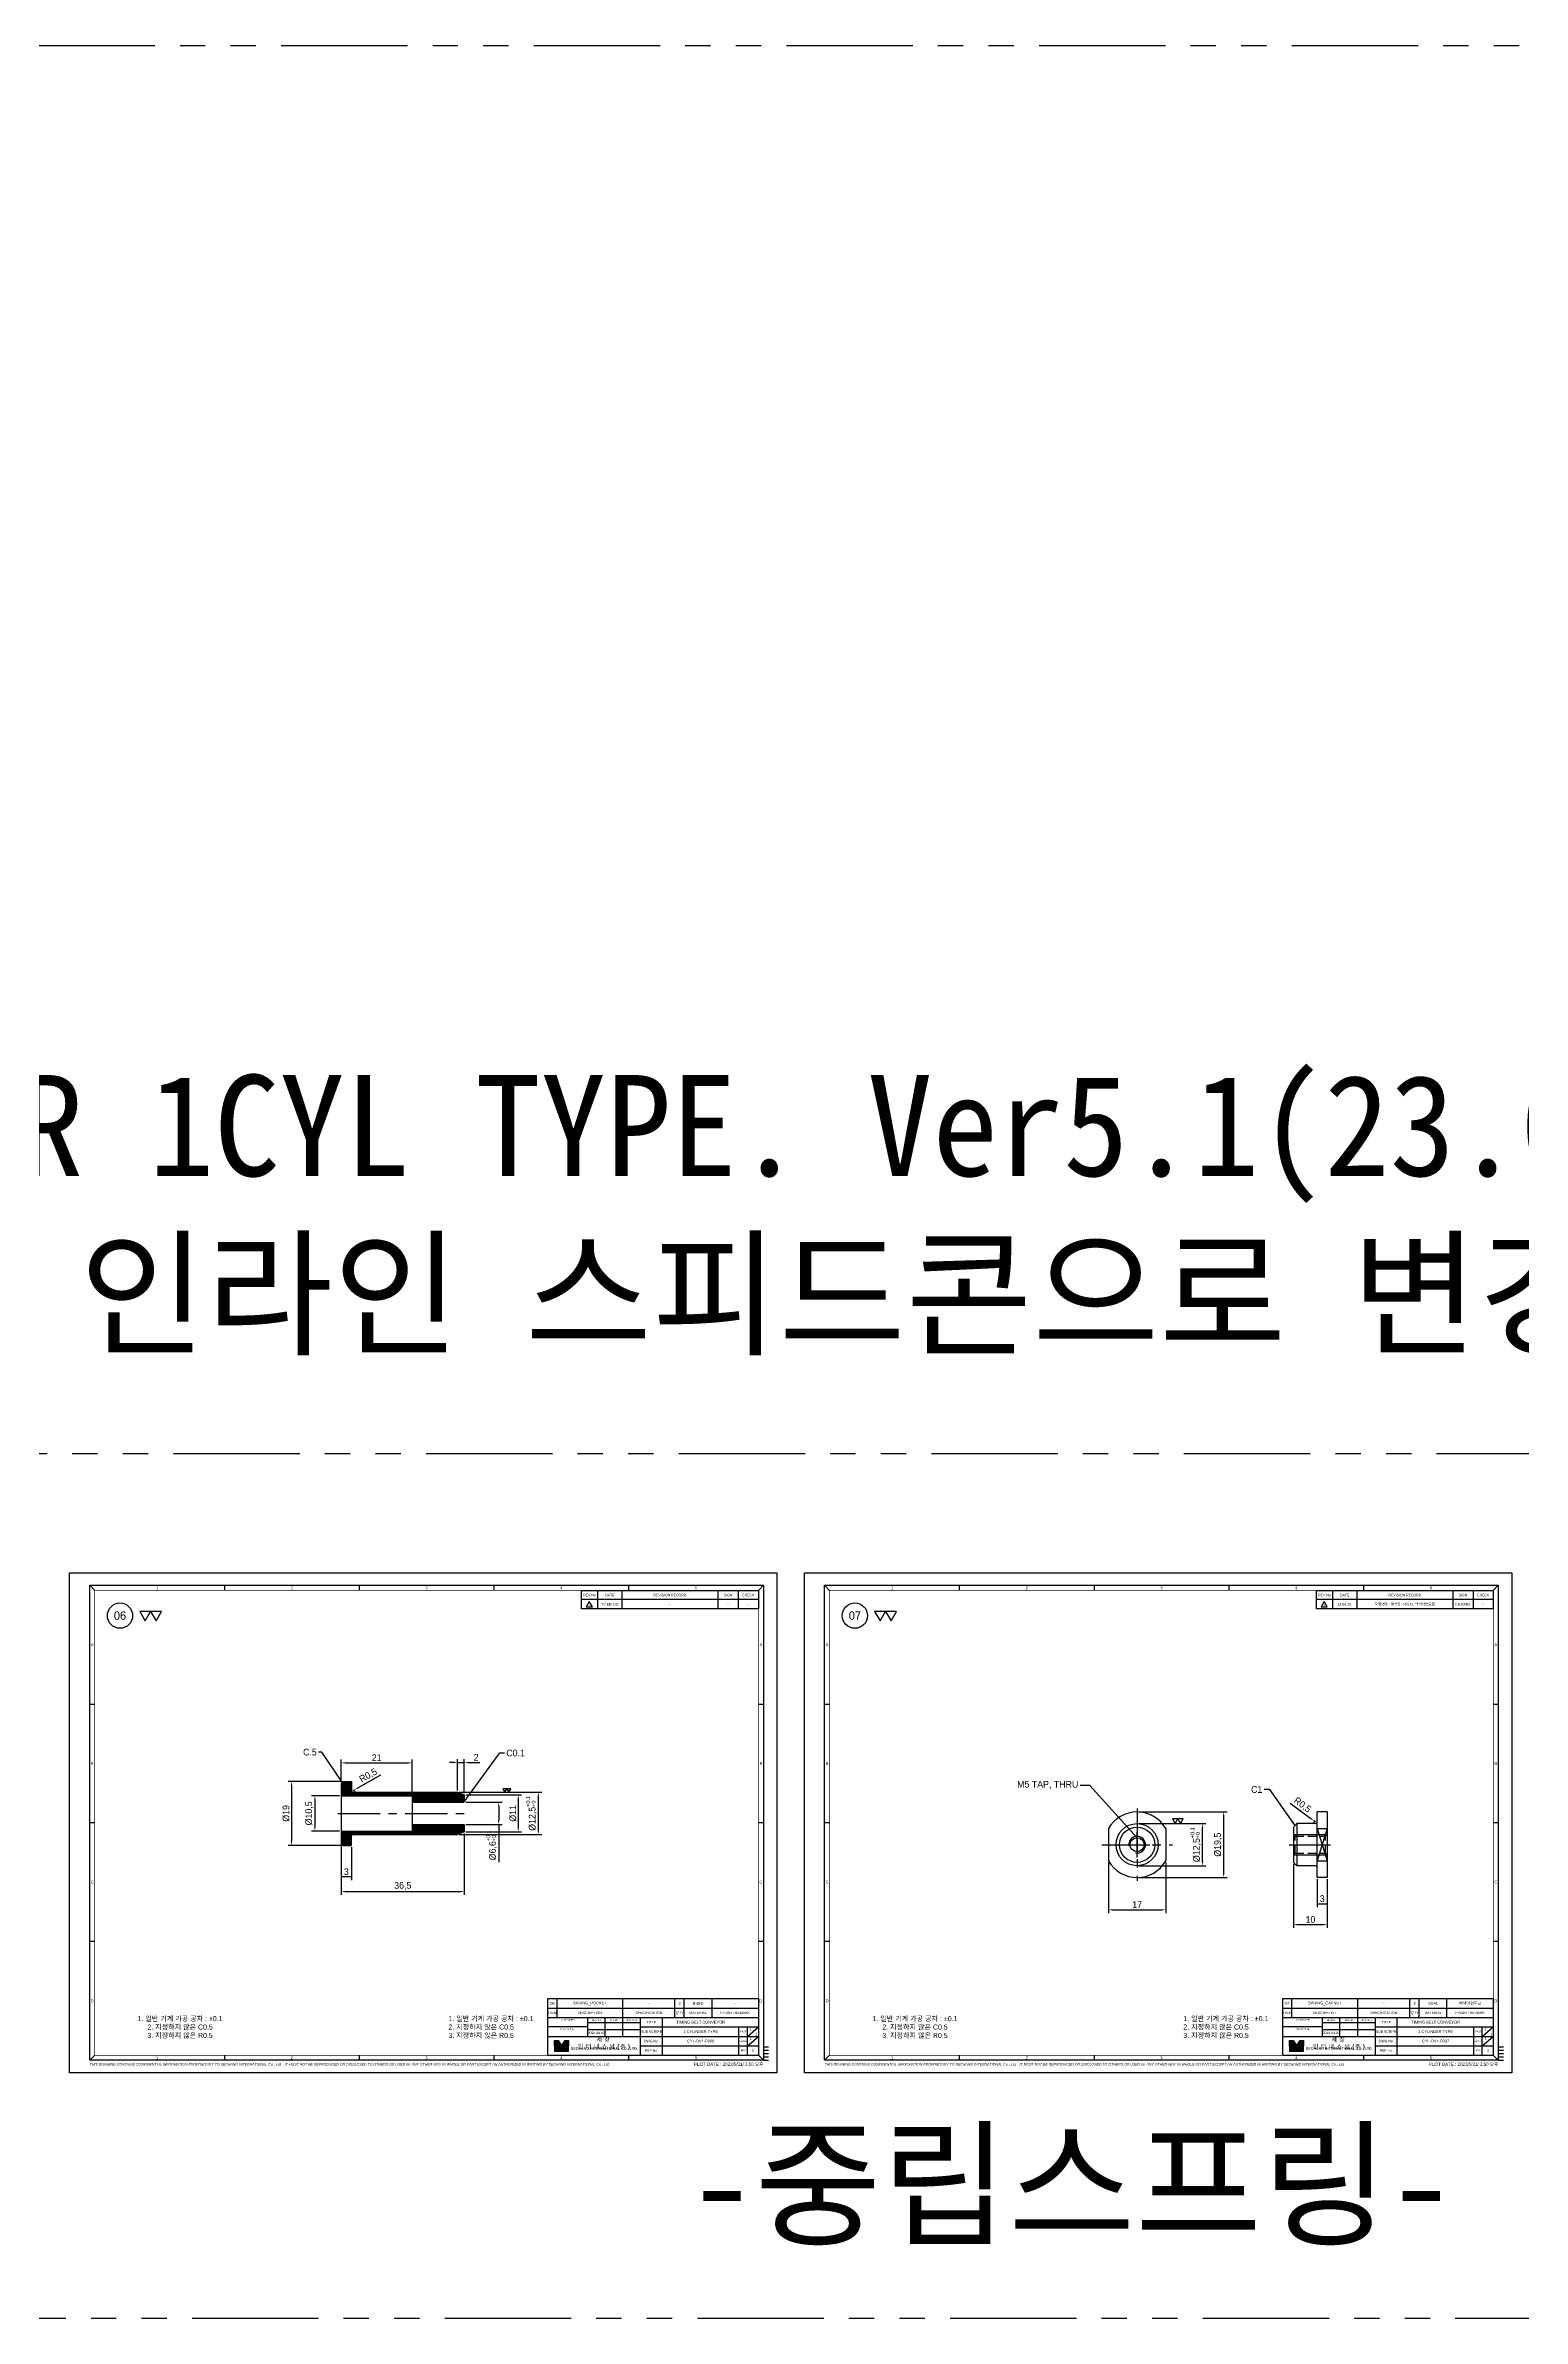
# Model space of a CAD drawing. Header units: inches. Extents: x 0 to 23821, y 0 to 11279.
# Drawn here: x 18630 to 19069, y 5892 to 6566 of the extents above; entities that cross this region are included whole.
import ezdxf
from ezdxf.enums import TextEntityAlignment as Align

# ---------------------------------------------------------------- set-up
doc = ezdxf.new("R2010")
doc.units = ezdxf.units.IN
doc.header["$LTSCALE"] = 10
doc.header["$MEASUREMENT"] = 0
for name, pattern in [('CENTER', [2, 1.25, -0.25, 0.25, -0.25]), ('HIDDEN', [0.375, 0.25, -0.125]), ('PHANTOM', [2.5, 1.25, -0.25, 0.25, -0.25, 0.25, -0.25])]:
    doc.linetypes.add(name, pattern=pattern)
doc.layers.get('Defpoints').update_dxf_attribs({"color": 8})
for name, color, linetype in [('11', 1, 'CENTER'), ('22', 2, 'HIDDEN'), ('66', 6, 'PHANTOM'), ('CENTER LINE', 1, 'CENTER'), ('HIDDEN LINE', 4, 'HIDDEN'), ('PHANTOM LINE', 6, 'PHANTOM'), ('T', 3, 'Continuous'), ('THIN LINE', 3, 'Continuous')]:
    doc.layers.add(name, color=color, linetype=linetype)
doc.styles.add('SCI', font='')
doc.styles.add('기본글씨', font='')
doc.styles.get('SCI').set_extended_font_data('Gulim')
doc.styles.get('기본글씨').set_extended_font_data('GulimChe')
doc.dimstyles.new('SCH', dxfattribs={"dimtxt": 2.5, "dimasz": 2, "dimexe": 1.25, "dimexo": 0.625, "dimtad": 1, "dimdec": 8, "dimtxsty": 'SCI', "dimcen": 2.5, "dimclrd": 4, "dimclre": 4, "dimclrt": 7, "dimadec": 8, "dimazin": 2, "dimtfac": 1, "dimtdec": 8, "dimtmove": 0, "dimatfit": 3, "dimfxl": 1, "dimarcsym": 0})

# ---------------------------------------------------------------- blocks, each defined once
blk = doc.blocks.new('A$C5b8731fd')
for p, q in [((0, 0), (-2.3, -3.9)), ((2.3, -3.9), (0, 0)), ((-2.3, -3.9), (2.3, -3.9))]:
    blk.add_line(p, q)
blk = doc.blocks.new('*U546')
at = {"color": 2}
for points in [[(0, 0), (1.5, 2.6), (-1.5, 2.6)], [(3, 0), (4.5, 2.6), (1.5, 2.6)]]:
    blk.add_lwpolyline(points, close=True, dxfattribs=at)
blk = doc.blocks.new('SECHANG TITLE')
h = blk.add_hatch(color=162)
h.dxf.hatch_style = 1
h.paths.add_polyline_path([(6.1, -25.1), (4.2, -25.1), (4.2, -27.9), (7.9, -27.9)])
h.paths.add_polyline_path([(12.1, -25.1), (10.2, -25.1), (8.3, -27.9), (12.1, -27.9)])
h.paths.add_polyline_path([(12.1, -28.1), (4.2, -28.1), (4.2, -30.9), (12.1, -30.9)])
at = {"color": 3}
for p, q in [((125, 0), (125, -33.6)), ((0, -5.6), (125, -5.6)), ((0, -33.6), (0, -5.6)), ((0, -11.2), (125, -11.2)), ((5.5, -11.2), (5.5, -5.6)), ((23.5, -11.2), (23.5, -22.4)), ((34, -22.4), (34, -11.2)), ((44.5, -22.4), (44.5, -5.6)), ((55, -33.6), (55, -11.2)), ((68, -33.6), (68, -11.2)), ((75.5, -11.2), (75.5, -5.6)), ((81, -11.2), (81, -5.6)), ((97.5, -11.2), (97.5, -5.6)), ((23.5, -16.8), (0, -16.8)), ((0, -22.4), (125, -22.4)), ((23.5, -14.2), (55, -14.2)), ((23.5, -18.3), (55, -18.3)), ((55, -16.8), (125, -16.8)), ((113.5, -33.6), (113.5, -16.8)), ((118.5, -22.4), (125, -16.8)), ((118.5, -33.6), (118.5, -16.8)), ((118.5, -28), (125, -22.4)), ((0, -33.6), (125, -33.6)), ((55, -28), (125, -28))]:
    blk.add_line(p, q, dxfattribs=at)
for p, q in [((4, -28), (4, -24.9)), ((4, -24.9), (6.2, -24.9)), ((4.2, -27.9), (4.2, -25.1)), ((4.2, -25.1), (6.1, -25.1)), ((6.1, -25.1), (7.9, -27.9)), ((6.2, -24.9), (8.1, -27.8)), ((10.1, -24.9), (8.1, -27.8)), ((10.2, -25.1), (8.3, -27.9)), ((10.1, -24.9), (12.3, -24.9)), ((10.2, -25.1), (12.1, -25.1)), ((12.1, -25.1), (12.1, -27.9)), ((12.3, -24.9), (12.3, -28)), ((4, -28), (4, -31.1)), ((4, -31.1), (12.3, -31.1)), ((7.9, -27.9), (4.2, -27.9)), ((12.1, -28.1), (4.2, -28.1)), ((4.2, -28.1), (4.2, -30.9)), ((4.2, -30.9), (12.1, -30.9)), ((12.1, -27.9), (8.3, -27.9)), ((12.1, -30.9), (12.1, -28.1)), ((12.3, -31.1), (12.3, -28))]:
    blk.add_line(p, q)
at = {"attachment_point": 5, "style": 'SCI'}
for s, insert, char_height, width in [('ITEM', (2.8, -8.4), 1.5, 5.5), (' CUSTOMER', (11.8, -12.6), 1, 23.5), ('DESCRIPTION', (25, -8.4), 1.5, 39), ('DESIGN', (28.8, -12.7), 1, 10.5), ('CHECK', (39.3, -12.7), 1, 10.5), ('APPROVE', (49.8, -12.7), 1, 10.5), ('SPECIFICATION', (60, -8.4), 1.5, 31), ('TITLE', (61.5, -14), 1.5, 13), ("Q'TY", (78.3, -8.4), 1.5, 5.5), ('MATERIAL', (89.2, -8.4), 1.5, 16.5), ('FINISH / REMARK', (111.2, -8.4), 1.5, 27.5), (' PROJECT No.', (11.8, -18.2), 1, 23.5), ('{\\fGulim|b1|i0|c129|p50;\\T1.45;세창 인터내쇼날(주)}', (33.6, -26.7), 2.5, 38.733), ('SUB SCRIPE', (61.5, -19.6), 1.5, 13), ('DWG No.', (61.5, -25.2), 1.5, 13), ('SCALE', (116, -25.2), 1, 5), (' PAGE', (116, -19.6), 1, 5), ('{\\fGulim|b1|i0|c129|p50;\\T1.05;SECHANG INTERNATIONAL CO., LTD.}', (33.6, -29.8), 1.5, 38.733), ('REF No.', (61.5, -30.8), 1.5, 13), ('REV', (116, -30.8), 1, 5)]:
    blk.add_mtext(s, dxfattribs=dict(at, insert=insert, char_height=char_height, width=width))
blk = doc.blocks.new('SECHANG REV')
at = {"color": 7}
blk.add_line((-52.5, 0), (-52.5, 5.5), dxfattribs=at)
blk.add_line((52.5, 0), (-52.5, 0))
at = {"color": 3}
for p, q in [((-43, 5.5), (-43, 0)), ((-28.5, 5.5), (-28.5, 0)), ((28.5, 5.5), (28.5, 0)), ((40.5, 5.5), (40.5, 0)), ((52.5, 5.5), (52.5, 0))]:
    blk.add_line(p, q, dxfattribs=at)
blk = doc.blocks.new('SECHANG A3')
at = {"color": 2}
for p, q in [((-198, 289.5), (-195, 286.5)), ((-118, 289.5), (-118, 286.5)), ((-38, 289.5), (-38, 286.5)), ((42, 289.5), (42, 286.5)), ((122, 289.5), (122, 286.5)), ((202, 289.5), (199, 286.5)), ((-195, 10.5), (-198, 7.5)), ((-118, 10.5), (-118, 7.5)), ((-38, 10.5), (-38, 7.5)), ((42, 10.5), (42, 7.5)), ((122, 10.5), (122, 7.5)), ((199, 10.5), (202, 7.5))]:
    blk.add_line(p, q, dxfattribs=at)
at = {"color": 3}
blk.add_line((94, 286.5), (199, 286.5), dxfattribs=at)
for p, q in [((-198, 219), (-195, 219)), ((199, 219), (202, 219)), ((-195, 148.5), (-198, 148.5)), ((202, 148.5), (199, 148.5)), ((-195, 78), (-198, 78)), ((202, 78), (199, 78)), ((202, 15.5), (205, 15.5))]:
    blk.add_line(p, q)
at = {"color": 1}
blk.add_lwpolyline([(-210, 297), (210, 297), (210, 0), (-210, 0)], close=True, dxfattribs=at)
at = {"color": 2}
blk.add_lwpolyline([(-198, 289.5), (202, 289.5), (202, 7.5), (-198, 7.5)], close=True, dxfattribs=at)
at = {"const_width": 0.4}
blk.add_lwpolyline([(-195, 286.5), (199, 286.5), (199, 10.5), (-195, 10.5)], close=True, dxfattribs=at)
at = {"layer": '11', "ltscale": 5}
blk.add_line((202, 11.5), (205, 11.5), dxfattribs=at)
at = {"layer": '22', "ltscale": 5}
blk.add_line((202, 13.5), (205, 13.5), dxfattribs=at)
at = {"layer": '66', "ltscale": 3}
blk.add_line((202, 9.5), (205, 9.5), dxfattribs=at)
at = {"layer": 'T'}
blk.add_line((202, 7.5), (205, 7.5), dxfattribs=at)
for name, p in [('SECHANG REV', (146.5, 281)), ('SECHANG TITLE', (74, 44.1))]:
    blk.add_blockref(name, p)
at = {"linetype": 'Continuous', "style": 'SCI'}
blk.add_text('PLOT DATE : 2023/5/31/ 3:50 오후', height=1.92, dxfattribs=at).set_placement((201.9, 4.2), align=Align.RIGHT)
at = {"color": 2, "style": 'SCI'}
for s, insert, char_height, width, attachment_point in [('1', (-158, 288), 1.7, 80, 5), ('2', (-78, 288), 1.7, 80, 5), ('3', (2, 288), 1.7, 80, 5), ('4', (82, 288), 1.7, 80, 5), ('5', (162, 288), 1.7, 80, 5), ('A', (-196.5, 254.3), 1.7, 3, 5), ('A', (200.5, 254.3), 1.7, 3, 5), ('B', (-196.5, 183.8), 1.7, 3, 5), ('B', (200.5, 183.8), 1.7, 3, 5), ('C', (-196.5, 113.3), 1.7, 3, 5), ('C', (200.5, 113.3), 1.7, 3, 5), ('D', (-196.5, 42.8), 1.7, 3, 5), ('D', (200.5, 42.8), 1.7, 3, 5), ('1. 일반 기계 가공 공차 : ±0.1\\P2. 지정하지 않은 C0.5\\P3. 지정하지 않은 R0.5', (15, 27.1), 3, 83.582, 4), ('TIMING BELT CONVEYOR', (164.8, 30.1), 1.7, 45.5, 5), ('2025.04.03', (102.8, 23.8), 1.5, 10.5, 5), ('\\pi1.42726;1', (195.8, 23.1), 1.5, 3.25, 4), ('1', (-158, 9), 1.7, 80, 5), ('2', (-78, 9), 1.7, 80, 5), ('3', (2, 9), 1.7, 80, 5), ('4', (82, 9), 1.7, 80, 5), ('5', (162, 9), 1.7, 80, 5)]:
    blk.add_mtext(s, dxfattribs=dict(at, insert=insert, char_height=char_height, width=width, attachment_point=attachment_point))
at = {"char_height": 1.5, "attachment_point": 5, "style": 'SCI'}
for s, insert, width in [('REV.No', (98.8, 283.7), 9.5), ('DATE', (110.8, 283.7), 14.5), ('REVISION RECORD', (146.5, 283.7), 57), ('SIGN', (181, 283.7), 12), ('CHECK', (193, 283.7), 12)]:
    blk.add_mtext(s, dxfattribs=dict(at, insert=insert, width=width))
at = {"color": 3, "insert": (-198, 5), "char_height": 1.5, "width": 400.024, "attachment_point": 4, "style": 'SCI'}
blk.add_mtext('{\\fArial|b0|i1|c0|p34;THIS DRAWING CONTAINS CONFIDENTIAL INFORMATION PROPRIETARY TO SECHANG INTERNATIONAL Co., Ltd.   IT MUST NOT BE REPRODUCED OR DISCLOSED TO OTHERS OR USED IN  ANY OTHER WAY IN WHOLE OR PART EXCEPT AN AUTHORIZED IN WRITING BY SECHANG INTERNATIONAL Co., Ltd.  }', dxfattribs=at)
blk = doc.blocks.new('A$C22515e4a')
at = {"color": 3}
for p, q in [((0, 0), (125, 0)), ((0, -5.6), (0, 0)), ((5.5, -5.6), (5.5, 0)), ((44.5, -5.6), (44.5, 0)), ((75.5, -5.6), (75.5, 0)), ((81, -5.6), (81, 0)), ((97.5, -5.6), (97.5, 0)), ((125, 0), (125, -5.6))]:
    blk.add_line(p, q, dxfattribs=at)
blk = doc.blocks.new('*D1540')
at = {"color": 4, "lineweight": -2, "transparency": 16777216}
for p, q in [((18752.88, 6047.76), (18777.36, 6047.76)), ((18776.36, 6046.56), (18776.36, 6036.46)), ((18752.88, 6035.26), (18777.36, 6035.26))]:
    blk.add_line(p, q, dxfattribs=at)
at = {"color": 4, "transparency": 16777216}
for points in [[(18776.16, 6046.56), (18776.56, 6046.56), (18776.36, 6047.76)], [(18776.16, 6036.46), (18776.56, 6036.46), (18776.36, 6035.26)]]:
    blk.add_solid(points, dxfattribs=at)
at = {"layer": 'Defpoints', "color": 0, "transparency": 16777216}
for p in [(18752.38, 6047.76), (18752.38, 6035.26), (18776.36, 6035.26)]:
    blk.add_point(p, dxfattribs=at)
at = {"color": 7, "transparency": 16777216, "insert": (18774.3, 6041.51), "char_height": 2, "attachment_point": 5, "rotation": 90, "style": 'SCI'}
blk.add_mtext('%%C12,5{\\H0.59x;\\S+0.1^ +0;}', dxfattribs=at)
blk = doc.blocks.new('*D1541')
at = {"color": 4, "lineweight": -2, "transparency": 16777216}
for p, q in [((18754.38, 6035.51), (18754.38, 6017.3)), ((18717.88, 6032.01), (18717.88, 6017.3)), ((18719.08, 6018.3), (18753.18, 6018.3))]:
    blk.add_line(p, q, dxfattribs=at)
at = {"color": 4, "transparency": 16777216}
for points in [[(18719.08, 6018.5), (18719.08, 6018.1), (18717.88, 6018.3)], [(18753.18, 6018.5), (18753.18, 6018.1), (18754.38, 6018.3)]]:
    blk.add_solid(points, dxfattribs=at)
at = {"layer": 'Defpoints', "color": 0, "transparency": 16777216}
for p in [(18754.38, 6036.01), (18717.88, 6032.51), (18754.38, 6018.3)]:
    blk.add_point(p, dxfattribs=at)
at = {"color": 7, "transparency": 16777216, "insert": (18736.13, 6019.95), "char_height": 2, "attachment_point": 5, "style": 'SCI'}
blk.add_mtext('36,5', dxfattribs=at)
blk = doc.blocks.new('*D1542')
at = {"color": 4, "lineweight": -2, "transparency": 16777216}
for p, q in [((18717.88, 6032.01), (18717.88, 6021.65)), ((18720.88, 6031.51), (18720.88, 6021.65)), ((18720.88, 6022.65), (18717.88, 6022.65))]:
    blk.add_line(p, q, dxfattribs=at)
at = {"layer": 'Defpoints', "color": 0, "transparency": 16777216}
for p in [(18717.88, 6032.51), (18720.88, 6032.01), (18717.88, 6022.65)]:
    blk.add_point(p, dxfattribs=at)
at = {"color": 7, "transparency": 16777216, "insert": (18719.38, 6024.18), "char_height": 2, "attachment_point": 5, "style": 'SCI'}
blk.add_mtext('3', dxfattribs=at)
blk = doc.blocks.new('*D1543')
at = {"color": 4, "lineweight": -2, "transparency": 16777216}
for p, q in [((18717.88, 6051.01), (18717.88, 6057.5)), ((18719.08, 6056.5), (18737.68, 6056.5)), ((18738.88, 6046.76), (18738.88, 6057.5))]:
    blk.add_line(p, q, dxfattribs=at)
at = {"color": 4, "transparency": 16777216}
for points in [[(18719.08, 6056.7), (18719.08, 6056.3), (18717.88, 6056.5)], [(18737.68, 6056.7), (18737.68, 6056.3), (18738.88, 6056.5)]]:
    blk.add_solid(points, dxfattribs=at)
at = {"layer": 'Defpoints', "color": 0, "transparency": 16777216}
for p in [(18738.88, 6056.5), (18717.88, 6050.51), (18738.88, 6046.26)]:
    blk.add_point(p, dxfattribs=at)
at = {"color": 7, "transparency": 16777216, "insert": (18728.38, 6058.03), "char_height": 2, "attachment_point": 5, "style": 'SCI'}
blk.add_mtext('21', dxfattribs=at)
blk = doc.blocks.new('*D1544')
at = {"color": 4, "lineweight": -2, "transparency": 16777216}
for p, q in [((18717.88, 6051.01), (18702.06, 6051.01)), ((18703.06, 6049.81), (18703.06, 6033.21)), ((18717.88, 6032.01), (18702.06, 6032.01))]:
    blk.add_line(p, q, dxfattribs=at)
at = {"color": 4, "transparency": 16777216}
for points in [[(18702.86, 6049.81), (18703.26, 6049.81), (18703.06, 6051.01)], [(18702.86, 6033.21), (18703.26, 6033.21), (18703.06, 6032.01)]]:
    blk.add_solid(points, dxfattribs=at)
at = {"layer": 'Defpoints', "color": 0, "transparency": 16777216}
for p in [(18718.38, 6051.01), (18703.06, 6032.01), (18718.38, 6032.01)]:
    blk.add_point(p, dxfattribs=at)
at = {"color": 7, "transparency": 16777216, "insert": (18701.48, 6041.51), "char_height": 2, "attachment_point": 5, "rotation": 90, "style": 'SCI'}
blk.add_mtext('%%c19', dxfattribs=at)
blk = doc.blocks.new('*D1545')
at = {"color": 4, "lineweight": -2, "transparency": 16777216}
for p, q in [((18754.88, 6044.81), (18765.59, 6044.81)), ((18764.59, 6043.61), (18764.59, 6039.41)), ((18754.88, 6038.21), (18765.59, 6038.21)), ((18764.59, 6038.21), (18764.59, 6027.06))]:
    blk.add_line(p, q, dxfattribs=at)
at = {"color": 4, "transparency": 16777216}
for points in [[(18764.39, 6043.61), (18764.79, 6043.61), (18764.59, 6044.81)], [(18764.39, 6039.41), (18764.79, 6039.41), (18764.59, 6038.21)]]:
    blk.add_solid(points, dxfattribs=at)
at = {"layer": 'Defpoints', "color": 0, "transparency": 16777216}
for p in [(18754.38, 6044.81), (18754.38, 6038.21), (18764.59, 6038.21)]:
    blk.add_point(p, dxfattribs=at)
at = {"color": 7, "transparency": 16777216, "insert": (18762.53, 6032.03), "char_height": 2, "attachment_point": 5, "rotation": 90, "style": 'SCI'}
blk.add_mtext('%%c6,6{\\H0.59x;\\S+0.1^ +0;}', dxfattribs=at)
blk = doc.blocks.new('*D1546')
at = {"color": 4, "lineweight": -2, "transparency": 16777216}
for p, q in [((18754.88, 6047.01), (18771.39, 6047.01)), ((18770.39, 6045.81), (18770.39, 6037.21)), ((18754.88, 6036.01), (18771.39, 6036.01))]:
    blk.add_line(p, q, dxfattribs=at)
at = {"color": 4, "transparency": 16777216}
for points in [[(18770.19, 6045.81), (18770.59, 6045.81), (18770.39, 6047.01)], [(18770.19, 6037.21), (18770.59, 6037.21), (18770.39, 6036.01)]]:
    blk.add_solid(points, dxfattribs=at)
at = {"layer": 'Defpoints', "color": 0, "transparency": 16777216}
for p in [(18754.38, 6047.01), (18754.38, 6036.01), (18770.39, 6036.01)]:
    blk.add_point(p, dxfattribs=at)
at = {"color": 7, "transparency": 16777216, "insert": (18768.81, 6041.51), "char_height": 2, "attachment_point": 5, "rotation": 90, "style": 'SCI'}
blk.add_mtext('%%c11', dxfattribs=at)
blk = doc.blocks.new('*D1547')
at = {"color": 4, "lineweight": -2, "transparency": 16777216}
for p, q in [((18751.18, 6056.63), (18749.98, 6056.63)), ((18752.38, 6048.26), (18752.38, 6057.63)), ((18752.38, 6056.63), (18754.38, 6056.63)), ((18754.38, 6047.51), (18754.38, 6057.63)), ((18755.58, 6056.63), (18759.02, 6056.63))]:
    blk.add_line(p, q, dxfattribs=at)
at = {"color": 4, "transparency": 16777216}
for points in [[(18751.18, 6056.83), (18751.18, 6056.43), (18752.38, 6056.63)], [(18755.58, 6056.83), (18755.58, 6056.43), (18754.38, 6056.63)]]:
    blk.add_solid(points, dxfattribs=at)
at = {"layer": 'Defpoints', "color": 0, "transparency": 16777216}
for p in [(18754.38, 6056.63), (18752.38, 6047.76), (18754.38, 6047.01)]:
    blk.add_point(p, dxfattribs=at)
at = {"color": 7, "transparency": 16777216, "insert": (18757.9, 6058.14), "char_height": 2, "attachment_point": 5, "style": 'SCI'}
blk.add_mtext('2', dxfattribs=at)
blk = doc.blocks.new('*D1548')
at = {"color": 4, "lineweight": -2, "transparency": 16777216}
for p, q in [((18717.38, 6046.76), (18709.04, 6046.76)), ((18710.04, 6045.56), (18710.04, 6037.46)), ((18717.38, 6036.26), (18709.04, 6036.26))]:
    blk.add_line(p, q, dxfattribs=at)
at = {"color": 4, "transparency": 16777216}
for points in [[(18709.84, 6045.56), (18710.24, 6045.56), (18710.04, 6046.76)], [(18709.84, 6037.46), (18710.24, 6037.46), (18710.04, 6036.26)]]:
    blk.add_solid(points, dxfattribs=at)
at = {"layer": 'Defpoints', "color": 0, "transparency": 16777216}
for p in [(18717.88, 6046.76), (18710.04, 6036.26), (18717.88, 6036.26)]:
    blk.add_point(p, dxfattribs=at)
at = {"color": 7, "transparency": 16777216, "insert": (18708.38, 6041.51), "char_height": 2, "attachment_point": 5, "rotation": 90, "style": 'SCI'}
blk.add_mtext('%%c10,5', dxfattribs=at)
blk = doc.blocks.new('A$C07F23B0C')
h = blk.add_hatch()
h.set_pattern_fill('ANSI31', color=30)
h.set_pattern_definition([(45, (-234963.36249, -59667.40513), (-0.08838834765, 0.08838834765), [])])
h.paths.add_polyline_path([(27.28, 5.5), (25.28, 6.25), (-5.72, 6.25, -0.414214), (-6.22, 6.75), (-6.22, 9.5), (-8.72, 9.5), (-9.22, 9), (-9.22, 5.25), (11.78, 5.25), (11.78, 3.3), (27.28, 3.3)])
h.paths.add_polyline_path([(27.28, -3.3), (11.78, -3.3), (11.78, -5.25), (-9.22, -5.25), (-9.22, -9), (-8.72, -9.5), (-6.22, -9.5), (-6.22, -6.75, -0.414214), (-5.72, -6.25), (25.28, -6.25), (27.28, -5.5)])
for p, q in [((-8.72, 9.5), (-9.22, 9)), ((-9.22, 9), (-9.22, -9)), ((-8.72, 9.5), (-6.22, 9.5)), ((-6.22, 9.5), (-6.22, 6.75)), ((-9.22, 5.25), (11.78, 5.25)), ((-5.72, 6.25), (25.28, 6.25)), ((11.78, 5.25), (11.78, -5.25)), ((11.78, 3.3), (27.18, 3.3)), ((25.28, 6.25), (27.28, 5.5)), ((27.18, 3.3), (27.28, 3.4)), ((27.28, 5.5), (27.28, 3.4)), ((-9.22, -5.25), (11.78, -5.25)), ((-5.72, -6.25), (25.28, -6.25)), ((11.78, -3.3), (27.18, -3.3)), ((27.28, -5.5), (25.28, -6.25)), ((27.28, -3.4), (27.18, -3.3)), ((27.28, -3.4), (27.28, -5.5)), ((-9.22, -9), (-8.72, -9.5)), ((-8.72, -9.5), (-6.22, -9.5)), ((-6.22, -9.5), (-6.22, -6.75))]:
    blk.add_line(p, q)
for centre, start, end in [((-5.72, 6.75), 180, 270), ((-5.72, -6.75), 90, 180)]:
    blk.add_arc(centre, 0.5, start, end)
at = {"layer": 'CENTER LINE'}
blk.add_line((-10.22, 0), (28.28, 0), dxfattribs=at)
blk = doc.blocks.new('*D1636')
at = {"color": 4, "lineweight": -2, "transparency": 16777216}
for p, q in [((18729.53, 6052.81), (18722.86, 6049.09)), ((18721.38, 6048.26), (18721.82, 6048.5))]:
    blk.add_line(p, q, dxfattribs=at)
blk.add_arc((18721.38, 6048.26), 0.5, 327.29578, 29.17466, dxfattribs=at)
at = {"color": 4, "transparency": 16777216}
blk.add_solid([(18722.77, 6049.26), (18722.96, 6048.91), (18721.82, 6048.5)], dxfattribs=at)
at = {"layer": 'Defpoints', "color": 0, "transparency": 16777216}
for p in [(18721.38, 6048.26), (18721.82, 6048.5)]:
    blk.add_point(p, dxfattribs=at)
at = {"color": 7, "transparency": 16777216, "insert": (18725.92, 6052.68), "char_height": 2, "attachment_point": 5, "rotation": 29.17466, "style": 'SCI'}
blk.add_mtext('R0,5', dxfattribs=at)
blk = doc.blocks.new('A$C78EB2E78')
for p, q in [((5.18, 9.75), (2.18, 9.75)), ((2.18, -9.75), (2.18, 9.75)), ((5.18, 9.75), (5.18, -9.75)), ((-4.82, 5.25), (-3.82, 6.25)), ((-4.82, 5.25), (-4.82, -5.25)), ((1.68, 6.25), (-3.82, 6.25)), ((2.18, 4.78), (5.18, 4.78)), ((-4.82, -5.25), (-3.82, -6.25)), ((1.68, -6.25), (-3.82, -6.25)), ((2.18, -4.78), (5.18, -4.78)), ((5.18, -9.75), (2.18, -9.75))]:
    blk.add_line(p, q)
for centre, start, end in [((1.68, 6.75), 270, 0), ((1.68, -6.75), 0, 90)]:
    blk.add_arc(centre, 0.5, start, end)
at = {"layer": 'CENTER LINE'}
for p, q in [((-6.11, 0), (6.11, 0)), ((-5.97, 0), (4.12, 0))]:
    blk.add_line(p, q, dxfattribs=at)
at = {"layer": 'HIDDEN LINE'}
for p, q in [((-4.32, 2.5), (-4.82, 3)), ((-4.32, 2.5), (4.68, 2.5)), ((-4.32, -2.5), (-4.32, 2.5)), ((4.68, 2.5), (5.18, 3)), ((4.68, -2.5), (4.68, 2.5)), ((-4.32, -2.5), (-4.82, -3)), ((-4.32, -2.5), (4.68, -2.5)), ((4.68, -2.5), (5.18, -3))]:
    blk.add_line(p, q, dxfattribs=at)
at = {"layer": 'THIN LINE'}
for p, q in [((-4.82, 3), (5.18, 3)), ((-3.82, 6.25), (-3.82, -6.25)), ((2.18, 4.78), (5.18, -4.78)), ((5.18, 4.78), (2.18, -4.78)), ((-4.82, -3), (5.18, -3))]:
    blk.add_line(p, q, dxfattribs=at)
blk = doc.blocks.new('SMTAPM5', base_point=(1614.75, 1983.9))
at = {"color": 7, "linetype": 'Continuous'}
blk.add_circle((1614.75, 1983.9), 2.07, dxfattribs=at)
at = {"layer": 'CENTER LINE', "ltscale": 1.125}
for p, q in [((1611, 1983.9), (1618.5, 1983.9)), ((1614.75, 1980.15), (1614.75, 1987.65))]:
    blk.add_line(p, q, dxfattribs=at)
at = {"layer": 'THIN LINE', "linetype": 'Continuous'}
blk.add_arc((1614.75, 1983.9), 2.5, 260.00825, 189.9928, dxfattribs=at)
blk = doc.blocks.new('*D1632')
at = {"color": 4, "lineweight": -2, "transparency": 16777216}
for p, q in [((18945.61, 6026.93), (18945.61, 6011.87)), ((18962.61, 6026.93), (18962.61, 6011.87)), ((18946.81, 6012.87), (18961.41, 6012.87))]:
    blk.add_line(p, q, dxfattribs=at)
at = {"color": 4, "transparency": 16777216}
for points in [[(18946.81, 6013.07), (18946.81, 6012.67), (18945.61, 6012.87)], [(18961.41, 6013.07), (18961.41, 6012.67), (18962.61, 6012.87)]]:
    blk.add_solid(points, dxfattribs=at)
at = {"layer": 'Defpoints', "color": 0, "transparency": 16777216}
for p in [(18945.61, 6027.43), (18962.61, 6027.43), (18962.61, 6012.87)]:
    blk.add_point(p, dxfattribs=at)
at = {"color": 7, "transparency": 16777216, "insert": (18954.11, 6014.4), "char_height": 2, "attachment_point": 5, "style": 'SCI'}
blk.add_mtext('17', dxfattribs=at)
blk = doc.blocks.new('*D1633')
at = {"color": 4, "lineweight": -2, "transparency": 16777216}
for p, q in [((18954.61, 6038.46), (18974.56, 6038.46)), ((18973.56, 6027.16), (18973.56, 6037.26)), ((18954.61, 6025.96), (18974.56, 6025.96))]:
    blk.add_line(p, q, dxfattribs=at)
at = {"color": 4, "transparency": 16777216}
for points in [[(18973.36, 6037.26), (18973.76, 6037.26), (18973.56, 6038.46)], [(18973.36, 6027.16), (18973.76, 6027.16), (18973.56, 6025.96)]]:
    blk.add_solid(points, dxfattribs=at)
at = {"layer": 'Defpoints', "color": 0, "transparency": 16777216}
for p in [(18954.11, 6038.46), (18973.56, 6038.46), (18954.11, 6025.96)]:
    blk.add_point(p, dxfattribs=at)
at = {"color": 7, "transparency": 16777216, "insert": (18971.5, 6032.21), "char_height": 2, "attachment_point": 5, "rotation": 90, "style": 'SCI'}
blk.add_mtext('%%c12,5{\\H0.59x;\\S+0.1^ +0;}', dxfattribs=at)
blk = doc.blocks.new('*D1634')
at = {"color": 4, "lineweight": -2, "transparency": 16777216}
for p, q in [((18954.61, 6041.96), (18980.81, 6041.96)), ((18979.81, 6023.66), (18979.81, 6040.76)), ((18954.61, 6022.46), (18980.81, 6022.46))]:
    blk.add_line(p, q, dxfattribs=at)
at = {"color": 4, "transparency": 16777216}
for points in [[(18979.61, 6040.76), (18980.01, 6040.76), (18979.81, 6041.96)], [(18979.61, 6023.66), (18980.01, 6023.66), (18979.81, 6022.46)]]:
    blk.add_solid(points, dxfattribs=at)
at = {"layer": 'Defpoints', "color": 0, "transparency": 16777216}
for p in [(18954.11, 6041.96), (18979.81, 6041.96), (18954.11, 6022.46)]:
    blk.add_point(p, dxfattribs=at)
at = {"color": 7, "transparency": 16777216, "insert": (18978.16, 6032.21), "char_height": 2, "attachment_point": 5, "rotation": 90, "style": 'SCI'}
blk.add_mtext('%%c19,5', dxfattribs=at)
blk = doc.blocks.new('*D1530')
at = {"color": 4, "lineweight": -2, "transparency": 16777216}
for p, q in [((19007.56, 6021.96), (19007.56, 6013.68)), ((19010.56, 6021.96), (19010.56, 6013.68)), ((19007.56, 6014.68), (19010.56, 6014.68))]:
    blk.add_line(p, q, dxfattribs=at)
at = {"layer": 'Defpoints', "color": 0, "transparency": 16777216}
for p in [(19007.56, 6022.46), (19010.56, 6022.46), (19010.56, 6014.68)]:
    blk.add_point(p, dxfattribs=at)
at = {"color": 7, "transparency": 16777216, "insert": (19009.06, 6016.2), "char_height": 2, "attachment_point": 5, "style": 'SCI'}
blk.add_mtext('3', dxfattribs=at)
blk = doc.blocks.new('*D1531')
at = {"color": 4, "lineweight": -2, "transparency": 16777216}
for p, q in [((19000.56, 6026.46), (19000.56, 6007.48)), ((19010.56, 6021.96), (19010.56, 6007.48)), ((19001.76, 6008.48), (19009.36, 6008.48))]:
    blk.add_line(p, q, dxfattribs=at)
at = {"color": 4, "transparency": 16777216}
for points in [[(19001.76, 6008.68), (19001.76, 6008.28), (19000.56, 6008.48)], [(19009.36, 6008.68), (19009.36, 6008.28), (19010.56, 6008.48)]]:
    blk.add_solid(points, dxfattribs=at)
at = {"layer": 'Defpoints', "color": 0, "transparency": 16777216}
for p in [(19000.56, 6026.96), (19010.56, 6022.46), (19010.56, 6008.48)]:
    blk.add_point(p, dxfattribs=at)
at = {"color": 7, "transparency": 16777216, "insert": (19005.56, 6010.01), "char_height": 2, "attachment_point": 5, "style": 'SCI'}
blk.add_mtext('10', dxfattribs=at)
blk = doc.blocks.new('*D1532')
at = {"color": 4, "lineweight": -2, "transparency": 16777216}
for p, q in [((18999.56, 6044.53), (19005.69, 6039.97)), ((19007.06, 6038.96), (19006.66, 6039.26))]:
    blk.add_line(p, q, dxfattribs=at)
blk.add_arc((19007.06, 6038.96), 0.5, 143.389, 212.70422, dxfattribs=at)
at = {"color": 4, "transparency": 16777216}
blk.add_solid([(19005.81, 6040.13), (19005.58, 6039.81), (19006.66, 6039.26)], dxfattribs=at)
at = {"layer": 'Defpoints', "color": 0, "transparency": 16777216}
for p in [(19006.66, 6039.26), (19007.06, 6038.96)]:
    blk.add_point(p, dxfattribs=at)
at = {"color": 7, "transparency": 16777216, "insert": (19003.13, 6043.93), "char_height": 2, "attachment_point": 5, "rotation": 323.389, "style": 'SCI'}
blk.add_mtext('R0,5', dxfattribs=at)

msp = doc.modelspace()

# ---------------------------------------------------------------- linework, layer by layer
for p, q in [((18945.60668538, 6036.98309349), (18945.60668538, 6027.43060691)), ((18962.60668538, 6036.98309349), (18962.60668538, 6027.43060691))]:
    msp.add_line(p, q)
for points in [[(18766.44042237, 6047.76032712), (18767.02776874, 6048.77764086), (18765.85307601, 6048.77764086)], [(18767.6151151, 6047.76032712), (18768.20246147, 6048.77764086), (18767.02776874, 6048.77764086)]]:
    msp.add_lwpolyline(points, close=True)
for centre, radius in [((18652.17736294, 6100.20976083), 3.75), ((18870.33735593, 6100.20976083), 3.75), ((18954.10668538, 6032.2068502), 6.25)]:
    msp.add_circle(centre, radius)
for start, end in [(29.3321101687, 150.6678898313), (209.3321101687, 330.6678898313)]:
    msp.add_arc((18954.10668538, 6032.2068502), 9.75, start, end)
at = {"layer": 'CENTER LINE'}
for p, q in [((18954.10668538, 6042.9568502), (18954.10668538, 6021.4568502)), ((18943.60668538, 6032.2068502), (18964.60668538, 6032.2068502))]:
    msp.add_line(p, q, dxfattribs=at)
at = {"layer": 'PHANTOM LINE', "ltscale": 3}
msp.add_line((17618.03078607, 6148.38649712), (19611.07693943, 6148.38649712), dxfattribs=at)
msp.add_lwpolyline([(16750, 6566.32398176), (19611.07693943, 6566.32398176), (19611.07693943, 5891.545957), (16750, 5891.545957)], close=True, dxfattribs=at)
at = {"layer": 'THIN LINE'}
msp.add_circle((18954.10668538, 6032.2068502), 5.25, dxfattribs=at)

# ---------------------------------------------------------------- block references
for name, p, xscale, yscale, zscale in [('SECHANG A3', (18742.17736294, 5964.45976083), 0.5, 0.5, 0.5), ('SECHANG A3', (18960.33735593, 5964.45976083), 0.5, 0.5, 0.5), ('*U546', (18659.64846168, 6098.62078982), 1.083333333333445, 1.083333333333445, 1.083333333333445), ('SECHANG REV', (18815.42736294, 6102.20976083), 0.5, 0.5, 0.5), ('A$C5b8731fd', (18791.48188209, 6104.37616088), 0.3999999999999999, 0.3999999999999999, 0.3999999999999999), ('*U546', (18877.80845467, 6098.62078982), 1.083333333333445, 1.083333333333445, 1.083333333333445), ('SECHANG REV', (19033.58735593, 6102.20976083), 0.5, 0.5, 0.5), ('A$C5b8731fd', (19009.64187508, 6104.37616088), 0.3999999999999999, 0.3999999999999999, 0.3999999999999999), ('*U546', (18965.39374941, 6038.4568502), 0.5416666666667225, 0.5416666666667225, 0.5416666666667225), ('A$C22515e4a', (18779.17736294, 5986.50976083), 0.5, 0.5, 0.5), ('A$C22515e4a', (18997.33735593, 5986.50976083), 0.5, 0.5, 0.5)]:
    msp.add_blockref(name, p, dxfattribs=dict(xscale=xscale, yscale=yscale, zscale=zscale))
for name, p in [('A$C07F23B0C', (18727.0989975, 6041.51032712)), ('A$C78EB2E78', (19005.37678115, 6032.2068502)), ('SMTAPM5', (18954.10668538, 6032.2068502))]:
    msp.add_blockref(name, p)

# ---------------------------------------------------------------- texts
at = {"color": 4, "style": '기본글씨'}
msp.add_text('-중립스프링-', height=30, dxfattribs=at).set_placement((18821.18724552, 5916.40619049))
at = {"color": 4, "insert": (18844.9251596, 6216.82493782), "char_height": 30, "width": 2368.7128466544, "attachment_point": 5, "style": '기본글씨'}
msp.add_mtext('DIVERTER 1CYL TYPE. Ver5.1(23.09.16.)\\PDWG RENEWAL, 인라인 스피드콘으로 변경, 도번 정리', dxfattribs=at)
at = {"color": 2, "style": 'SCI'}
for s, insert, char_height, width, attachment_point in [('06', (18652.17736294, 6100.20976083), 2.5, 7.5, 5), ('07', (18870.33735593, 6100.20976083), 2.5, 7.5, 5), ('06', (18780.55236294, 5985.10976083), 0.85, 2.75, 5), ('SPRING_POCKET', (18791.67736294, 5985.10976083), 0.85, 19.5, 5), ('2', (18818.30236294, 5985.10976083), 0.85, 2.75, 5), ('BSBD', (18823.80236294, 5985.10976083), 0.85, 8.25, 5), ('07', (18998.71235593, 5985.10976083), 0.85, 2.75, 5), ('SPRING_CAPNUT', (19009.83735593, 5985.10976083), 0.85, 19.5, 5), ('2', (19036.46235593, 5985.10976083), 0.85, 2.75, 5), ('SS41', (19041.96235593, 5985.10976083), 0.85, 8.25, 5), ('백색아연도금', (19052.96235593, 5985.10976083), 0.85, 13.75, 5), ('1. 일반 기계 가공 공차 : ±0.1\\P2. 지정하지 않은 C0.5\\P3. 지정하지 않은 R0.5', (18670.01039653, 5977.99536239), 1.5, 41.7909183144, 5), ('-', (18809.17736294, 5985.10976083), 0.85, 15.5, 5), ('-', (18834.80236294, 5985.10976083), 0.85, 13.75, 5), ('1. 일반 기계 가공 공차 : ±0.1\\P2. 지정하지 않은 C0.5\\P3. 지정하지 않은 R0.5', (18888.17038952, 5977.99536239), 1.5, 41.7909183144, 5), ('-', (19027.33735593, 5985.10976083), 0.85, 15.5, 5), ('1 CYLINDER TYPE', (18824.55236294, 5976.70976083), 0.85, 22.75, 5), ('CYL-DV1-P006', (18824.55236294, 5973.90976083), 0.85, 22.75, 5), ('\\pi0.71363;1', (18838.42736294, 5977.40976083), 0.75, 1.625, 4), ('\\pi0.71363;1', (18838.42736294, 5974.60976083), 0.75, 1.625, 4), ('1 CYLINDER TYPE', (19042.71235593, 5976.70976083), 0.85, 22.75, 5), ('CYL-DV1-P007', (19042.71235593, 5973.90976083), 0.85, 22.75, 5), ('\\pi0.71363;1', (19056.58735593, 5977.40976083), 0.75, 1.625, 4), ('\\pi0.71363;1', (19056.58735593, 5974.60976083), 0.75, 1.625, 4), ('\\pi1.39431;0', (18838.42736294, 5971.10976083), 0.75, 3.25, 4), ('\\pi1.39431;0', (19056.58735593, 5971.10976083), 0.75, 3.25, 4)]:
    msp.add_mtext(s, dxfattribs=dict(at, insert=insert, char_height=char_height, width=width, attachment_point=attachment_point))
at = {"attachment_point": 5, "style": 'SCI'}
for s, insert, char_height, width in [('{\\fGulim|b0|i0|c129|p50;1}', (18791.48188209, 6103.40104619), 0.6, 1.8015447416), ('YY.MM.DD', (18797.55236294, 6103.55976083), 0.75, 7.25), ('-', (18815.42736294, 6103.55976083), 0.75, 28.5), ('-', (18832.67736294, 6103.55976083), 0.75, 6), ('-', (18838.67736294, 6103.55976083), 0.75, 6), ('{\\fGulim|b0|i0|c129|p50;1}', (19009.64187508, 6103.40104619), 0.6, 1.8015447416), ('23.04.10.', (19015.71235593, 6103.55976083), 0.75, 7.25), ('재질변경 : 쾌삭강 ->SS41, 백색아연도금', (19033.58735593, 6103.55976083), 0.75, 28.5), ('EH.PARK', (19050.83735593, 6103.55976083), 0.75, 6), ('-', (19056.83735593, 6103.55976083), 0.75, 6)]:
    msp.add_mtext(s, dxfattribs=dict(at, insert=insert, char_height=char_height, width=width))
at = {"color": 7, "char_height": 2, "style": 'SCI'}
for s, insert, attachment_point in [('C.5', (18710.601051, 6058.66552851), 9), ('C0.1', (18766.85370013, 6060.43336315), 1), ('M5 TAP, THRU', (18936.66942451, 6048.77705201), 9), ('C1', (18991.29251513, 6047.57227879), 9)]:
    msp.add_mtext(s, dxfattribs=dict(at, insert=insert, attachment_point=attachment_point))

# ---------------------------------------------------------------- dimensions: what is measured, and where the dimension line sits
dim = msp.add_linear_dim(base=(18738.8795665879, 6056.5017159795), p1=(18717.8795665879, 6050.5103271164), p2=(18738.8795665879, 6046.2603271164), dimstyle='SCH', override={"dimscale": 0.8, "dimasz": 1.5})
dim.commit()
dim.dimension.update_dxf_attribs({"geometry": '*D1543', "text_midpoint": (18728.3795665879, 6056.5017159795), "dimtype": 160})
for center, mpoint, picture, middle in [((18721.37956659, 6048.26032712), (18721.81613545, 6048.50406392), '*D1636', (18725.91842287, 6052.68311972)), ((19007.059535705, 6038.956850199), (19006.658184193, 6039.255039675), '*D1532', (19003.13127186, 6043.929882864))]:
    dim = msp.add_radius_dim(center=center, mpoint=mpoint, dimstyle='SCH', override={"dimscale": 0.8, "dimasz": 1.5})
    dim.commit()
    dim.dimension.update_dxf_attribs({"geometry": picture, "text_midpoint": middle})
for base, p1, p2, picture, middle in [((18754.37956659, 6056.63259762), (18752.37956659, 6047.76032712), (18754.37956659, 6047.01032712), '*D1547', (18757.90140414, 6058.13526074)), ((18754.3795665879, 6018.2975706168), (18717.8795665879, 6032.5103271164), (18754.3795665879, 6036.0103271164), '*D1541', (18736.1295665879, 6019.9467051042)), ((18717.87956659, 6022.65146993), (18720.87956659, 6032.01032712), (18717.87956659, 6032.51032712), '*D1542', (18719.37956659, 6024.17676953)), ((18962.6066853773, 6012.8691685637), (18945.6066853775, 6027.430606905), (18962.6066853773, 6027.430606905), '*D1632', (18954.1066853774, 6014.39713128)), ((19010.5595357049, 6008.4778735662), (19000.5595357049, 6026.9568501987), (19010.5595357049, 6022.4568501987), '*D1531', (19005.5595357049, 6010.0058362826)), ((19010.5595357, 6014.67628138), (19007.5595357, 6022.4568502), (19010.5595357, 6022.4568502), '*D1530', (19009.0595357, 6016.20158098))]:
    dim = msp.add_linear_dim(base=base, p1=p1, p2=p2, dimstyle='SCH', override={"dimscale": 0.8, "dimasz": 1.5})
    dim.commit()
    dim.dimension.update_dxf_attribs({"geometry": picture, "text_midpoint": middle})
for base, p1, p2, text, picture, middle in [((18703.0586177101, 6032.0103271164), (18718.3795665879, 6051.0103271164), (18718.3795665879, 6032.0103271164), '%%c<>', '*D1544', (18701.4813873506, 6041.5103271164)), ((18710.0350061754, 6036.2603271164), (18717.8795665879, 6046.7603271164), (18717.8795665879, 6036.2603271164), '%%c<>', '*D1548', (18708.3845401301, 6041.5103271164)), ((18776.3597916923, 6035.2603271164), (18752.3795665879, 6047.7603271164), (18752.3795665879, 6035.2603271164), '%%C<>{\\H0.59x;\\S+0.1^ +0;}', '*D1540', (18774.3038973292, 6041.5103271164)), ((18770.3884700415, 6036.0103271164), (18754.3795665879, 6047.0103271164), (18754.3795665879, 6036.0103271164), '%%c<>', '*D1546', (18768.8112396819, 6041.5103271164)), ((18764.5907681989, 6038.2103271164), (18754.3795665879, 6044.8103271164), (18754.3795665879, 6038.2103271164), '%%c<>{\\H0.59x;\\S+0.1^ +0;}', '*D1545', (18762.5348738358, 6032.0338157982)), ((18979.8148365844, 6041.9568501987), (18954.1066853774, 6022.4568501987), (18954.1066853774, 6041.9568501987), '%%c<>', '*D1634', (18978.1643705391, 6032.2068501987)), ((18973.5558134385, 6038.4568501988), (18954.1066853774, 6025.9568501987), (18954.1066853774, 6038.4568501988), '%%c<>{\\H0.59x;\\S+0.1^ +0;}', '*D1633', (18971.4999190755, 6032.2068501987))]:
    dim = msp.add_linear_dim(base=base, p1=p1, p2=p2, angle=90, text=text, dimstyle='SCH', override={"dimscale": 0.8, "dimasz": 1.5})
    dim.commit()
    dim.dimension.update_dxf_attribs({"geometry": picture, "text_midpoint": middle})

# ---------------------------------------------------------------- leaders
at = {"annotation_type": 0, "has_hookline": 1}
for points, hookline_direction, text_width in [([(18718.12956659, 6050.76032712), (18712.06504177, 6059.66552851), (18711.101051, 6059.66552851)], 1, 4.1011984), ([(18754.37956659, 6044.91032712), (18764.90043753, 6059.43336315), (18766.35370013, 6059.43336315)], 0, 5.17443409), ([(18954.10668538, 6034.2738502), (18940.09108923, 6049.77705201), (18937.16942451, 6049.77705201)], 1, 18.41810919), ([(19001.0595357, 6037.9568502), (18993.51406916, 6048.57227879), (18991.79251513, 6048.57227879)], 1, 2.69773635)]:
    msp.add_leader(points, dimstyle='SCH', override={"dimscale": 0.8, "dimasz": 1.5, "dimgap": 0.625, "dimtad": 0}, dxfattribs=dict(at, hookline_direction=hookline_direction, text_width=text_width))

doc.saveas('drawing.dxf')
